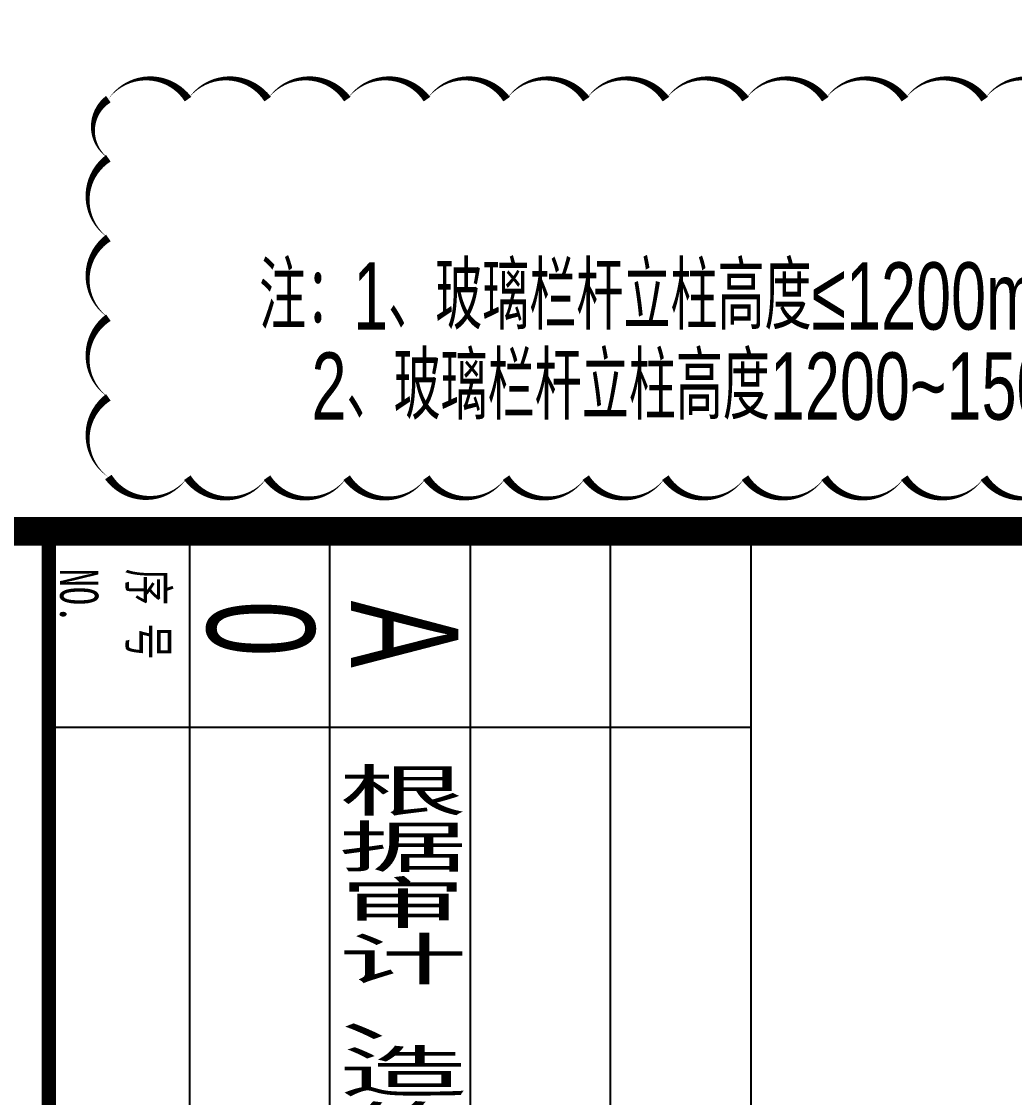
# Model space of a CAD drawing. Extents: x -8792 to 174344, y -43961 to 62816.
# Drawn here: x 127795 to 128460, y -10215 to -9495 of the extents above; entities that cross this region are included whole.
import ezdxf
from ezdxf.enums import TextEntityAlignment as Align
from ezdxf.xclip import XClip

# ---------------------------------------------------------------- set-up
doc = ezdxf.new("R2010")
doc.units = 0
doc.header["$LTSCALE"] = 50
doc.header["$XCLIPFRAME"] = 0
doc.linetypes.add('DOT2', pattern=[0.125, 0, -0.125])
for name, color, linetype in [('#文字', 2, 'Continuous'), ('2017_11-sheet-LOGO$0$C-SHET-TTLB', 11, 'Continuous'), ('2017_11-sheet-R$0$C-SHET-TTLB', 11, 'Continuous'), ('2017_11-sheet-R2$0$C-SHET-TTLB', 11, 'Continuous'), ('A-FLOR-OTLN', 4, 'DOT2'), ('C-SHET-SHBD', 11, 'Continuous'), ('C-SHET-TTLB', 11, 'Continuous'), ('吊顶', 7, 'Continuous'), ('通-图框-文字', 4, 'Continuous')]:
    doc.layers.add(name, color=color, linetype=linetype)
doc.styles.add('2017_11-sheet-R2$0$SHEET-ECADI', font='', dxfattribs={"width": 0.7})
doc.styles.add('XD-2008', font='xd-hzs.shx', dxfattribs={"width": 0.7, "bigfont": 'xd-hztxt.shx'})
doc.styles.add('XD2008', font='@1romans.shx', dxfattribs={"width": 0.7, "bigfont": '!hztxt.shx'})
doc.styles.add('文字1', font='jrs.shx', dxfattribs={"width": 0.7, "bigfont": 'hztxt.shx'})
doc.styles.get('2017_11-sheet-R2$0$SHEET-ECADI').set_extended_font_data('SimHei')

# ---------------------------------------------------------------- blocks, each defined once
blk = doc.blocks.new('A$Cbd8d7c8c')
at = {"layer": 'A-FLOR-OTLN', "color": 8}
blk.add_lwpolyline([(-22721.25, -15689.87), (-43719.42, -33393.16, 0.413756), (-43991.61, -36560.98, 0.189672), (122158.17, -126683.04, 0.414786), (124666.02, -124719.49), (133885.17, -48361.88, 0.379931), (116453.25, -23207.95, 0.236452)], format="xyb", dxfattribs=at)
at = {"layer": '吊顶', "const_width": 3}
blk.add_lwpolyline([(36525.16, -42886.24, 0.056654), (31389.8, -41079.32), (30859.09, -40957.78, -0.112536), (21289.45, -36343.72, -0.028917), (3039.01, -19971.01, 0.413532), (-633.62, -19953.38), (-31397.94, -50352.84, 0.414781), (-31416.33, -54033.31, 0.170492), (123964.28, -129414.71, 0.412564), (126841.18, -127143.22), (136317.5, -48655.55, 1.269195), (87076.8, -54393.32)], format="xyb", dxfattribs=at)
blk = doc.blocks.new('华东院_土建2018EcadiA3_2022_02-sheet-LOGO', base_point=(415.294, 161.488))
at = {"layer": '2017_11-sheet-LOGO$0$C-SHET-TTLB'}
blk.add_lwpolyline([(340.294, 194.014, 0.6, 0.6, 0), (415.262, 194.014, 0.9, 0.9, 0)], format="xyseb", dxfattribs=at)
blk = doc.blocks.new('华东院_土建2018EcadiA3_2021_06-sheet-R', base_point=(415, 5))
at = {"layer": '2017_11-sheet-R$0$C-SHET-TTLB'}
blk.add_blockref('华东院_土建2018EcadiA3_2022_02-sheet-LOGO', (415.294, 161.488), dxfattribs=at)
blk = doc.blocks.new('华东院_土建2018EcadiA0_2021_06-sheet-R2', base_point=(415, 5))
at = {"layer": '2017_11-sheet-R2$0$C-SHET-TTLB'}
for p, q in [((340, 321.379), (414.499, 321.379)), ((347.914, 321.379), (347.914, 292)), ((340, 315.495), (414.499, 315.495)), ((340, 309.632), (414.499, 309.632)), ((340, 303.748), (414.499, 303.748)), ((340, 297.885), (414.499, 297.885)), ((340, 292), (414.499, 292))]:
    blk.add_line(p, q, dxfattribs=at)
at = {"layer": '2017_11-sheet-R2$0$C-SHET-TTLB', "style": '2017_11-sheet-R2$0$SHEET-ECADI', "width": 0.7}
for s, p in [('序 号', (341.271, 295.378)), ('NO.', (341.271, 292.474))]:
    blk.add_text(s, height=1.6, dxfattribs=at).set_placement(p)
blk = doc.blocks.new('A$Ce60f285c')
at = {"layer": '2017_11-sheet-R$0$C-SHET-TTLB'}
blk.add_line((345.294, 199.014), (419.793, 199.014), dxfattribs=at)
at = {"layer": 'C-SHET-TTLB'}
blk.add_lwpolyline([(345, 297, 1.2, 1.2, 0), (345, 10.011, 0.9, 0.9, 0)], format="xyseb", dxfattribs=at)
for name, p in [('华东院_土建2018EcadiA3_2021_06-sheet-R', (420, 10)), ('华东院_土建2018EcadiA0_2021_06-sheet-R2', (420.294, -87.986))]:
    blk.add_blockref(name, p, dxfattribs=at)
at = {"layer": 'C-SHET-SHBD', "ltscale": 10, "style": 'XD2008'}
for s, width, p in [('A', 0.7, (347.902, 211.658)), ('根据审计、造价、施工、室内布置优化调整', 0.55, (354.639, 211.355)), ('0', 0.7, (347.902, 205.64))]:
    blk.add_text(s, height=4.5, dxfattribs=dict(at, width=width)).set_placement(p)
at = {"layer": 'C-SHET-SHBD', "style": 'XD2008', "width": 0.7}
for tag, p in [('审定人', (345.736, 128.403)), ('设总', (345.736, 118.195)), ('审核人', (345.736, 107.963)), ('专业负责人', (345.736, 97.755)), ('校对人', (345.736, 87.546)), ('设计人', (345.736, 77.639))]:
    blk.add_attdef(tag, p, '', height=2.8, dxfattribs=at)
for tag, p in [('工程编号', (368.416, 27.046)), ('阶段', (404.414, 27.046)), ('专业', (404.414, 19.691))]:
    blk.add_attdef(tag, text='', height=3.5, dxfattribs=at).set_placement(p, align=Align.MIDDLE_CENTER)
at = {"layer": 'C-SHET-SHBD', "style": 'XD2008', "width": 0.7, "flags": 1}
blk.add_attdef('日期', text='', height=3.5, dxfattribs=at).set_placement((368.416, 13.426), align=Align.MIDDLE_CENTER)
at = {"layer": '通-图框-文字', "style": 'XD-2008', "width": 0.7}
for tag, p in [('建设单位', (383.408, 70.61)), ('项目名称', (383.282, 58.428))]:
    blk.add_attdef(tag, text='', height=5, dxfattribs=at).set_placement(p, align=Align.MIDDLE_CENTER)
blk = doc.blocks.new('A$C6049850a')
at = {"ltscale": 10}
blk.add_blockref('A$Ce60f285c', (0, 0), dxfattribs=at)

msp = doc.modelspace()

# ---------------------------------------------------------------- linework, layer by layer
at = {"layer": 'Defpoints', "color": 20, "ltscale": 10, "true_color": 0xf73408}
msp.add_lwpolyline([(128492.621, -9800.188, 0, 5.334, -0.5205671), (128439.279, -9800.188, 0, 5.334, -0.5205671), (128385.937, -9800.188, 0, 5.334, -0.5205671), (128332.595, -9800.188, 0, 5.334, -0.5205671), (128279.253, -9800.188, 0, 5.334, -0.5205671), (128225.911, -9800.188, 0, 5.334, -0.5205671), (128172.57, -9800.188, 0, 5.334, -0.5205671), (128119.228, -9800.188, 0, 5.334, -0.5205671), (128065.886, -9800.188, 0, 5.334, -0.5205671), (128012.544, -9800.188, 0, 5.334, -0.5205671), (127959.202, -9800.188, 0, 5.334, -0.5205671), (127905.86, -9800.188, 0, 5.334, -0.5205671), (127852.973, -9799.734, 0, 5.334, -0.5205671), (127852.973, -9746.392, 0, 5.334, -0.5205671), (127852.973, -9693.05, 0, 5.334, -0.5205671), (127852.973, -9639.708, 0, 5.334, -0.5205671), (127852.973, -9586.366, 0, 5.334, -0.5205671), (127852.973, -9546.815, 0, 5.334, -0.5205671), (127906.315, -9546.815, 0, 5.334, -0.5205671), (127959.657, -9546.815, 0, 5.334, -0.5205671), (128012.999, -9546.815, 0, 5.334, -0.5205671), (128066.341, -9546.815, 0, 5.334, -0.5205671), (128119.683, -9546.815, 0, 5.334, -0.5205671), (128173.024, -9546.815, 0, 5.334, -0.5205671), (128226.366, -9546.815, 0, 5.334, -0.5205671), (128279.708, -9546.815, 0, 5.334, -0.5205671), (128333.05, -9546.815, 0, 5.334, -0.5205671), (128386.392, -9546.815, 0, 5.334, -0.5205671), (128439.734, -9546.815, 0, 5.334, -0.5205671), (128493.075, -9546.815, 0, 5.334, -0.5205671)], format="xyseb", dxfattribs=at)

# ---------------------------------------------------------------- block references
at = {"ltscale": 10}
ref = msp.add_blockref('A$Cbd8d7c8c', (22321.982, 94074.685), dxfattribs=at)
XClip(ref).set_block_clipping_path([(76291.0063025201, -72283.9918497168), (103268.9259821397, -47877.3086105986)])
at = {"ltscale": 10, "xscale": 16, "yscale": 16, "zscale": 16, "rotation": 270}
msp.add_blockref('A$C6049850a', (124628.87, -4316.044), dxfattribs=at)

# ---------------------------------------------------------------- texts
at = {"layer": '#文字', "style": '文字1', "width": 0.7}
for s, p in [('注：1、玻璃栏杆立柱高度≤1200mm，立柱采用：120*10mm不锈钢立柱', (127953.927, -9701.053)), ('   2、玻璃栏杆立柱高度1200~1500mm之间，立柱采用：120*16不锈钢立柱', (127953.927, -9761.359))]:
    msp.add_text(s, height=45, dxfattribs=at).set_placement(p)

doc.saveas('drawing.dxf')
